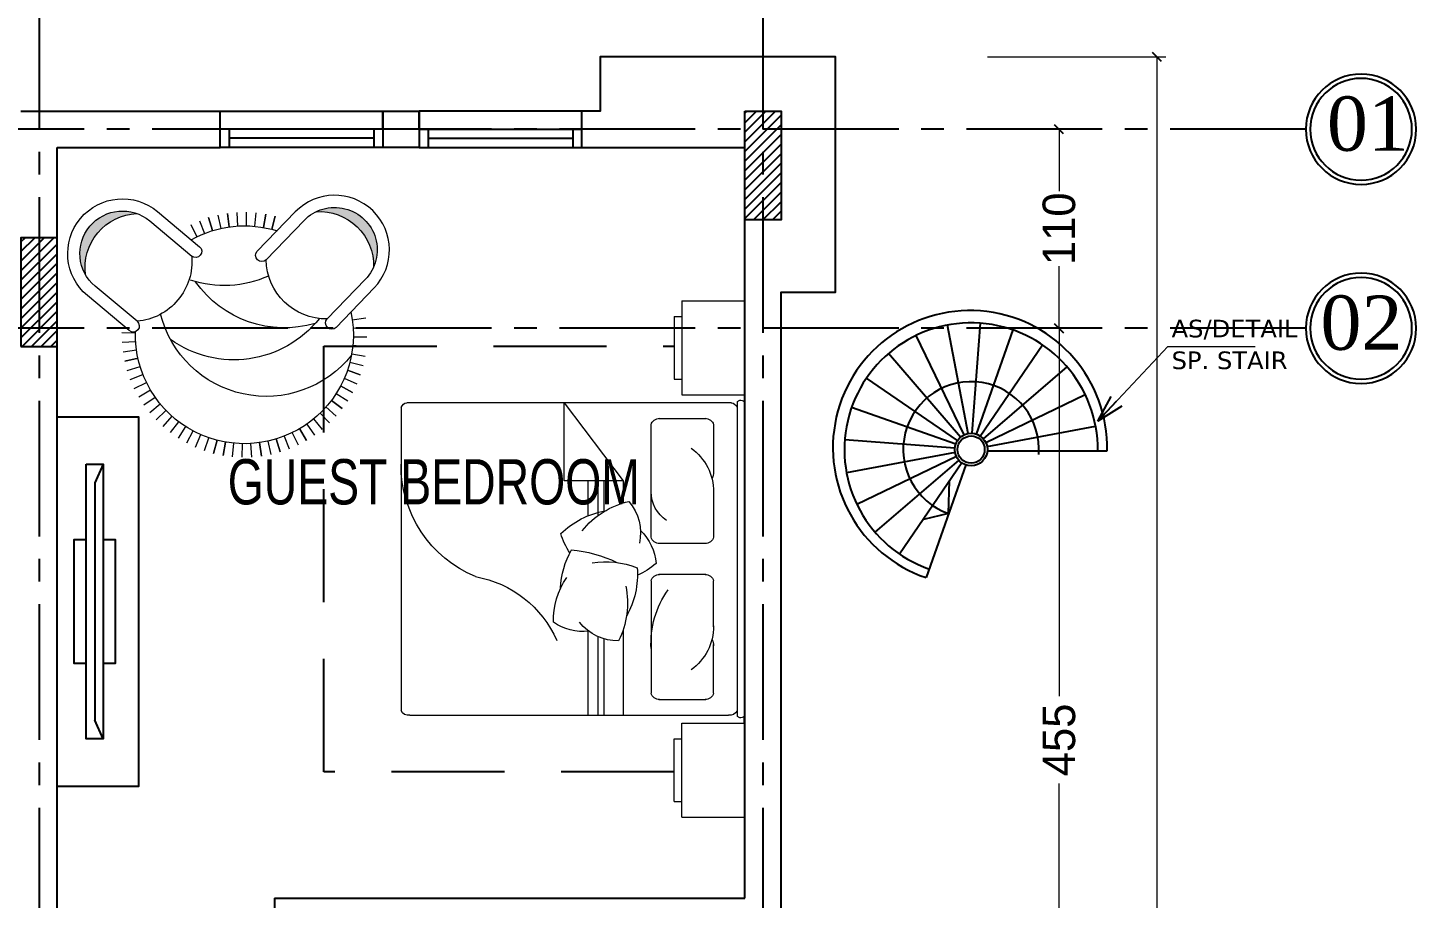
# Model space of a CAD drawing. Header units: centimetres. Extents: x 7997 to 116674, y 1017 to 13844.
# Drawn here: x 91517 to 92284, y 9757 to 10238 of the extents above; entities that cross this region are included whole.
import ezdxf
from ezdxf.enums import TextEntityAlignment as Align

# ---------------------------------------------------------------- set-up
doc = ezdxf.new("R2010")
doc.units = ezdxf.units.CM
doc.header["$LTSCALE"] = 200
doc.header["$PDMODE"] = 2
doc.linetypes.add('B_PLN_FR$0$B_PLN_FR$0$HIDDEN2', pattern=[0.1875, 0.125, -0.0625])
doc.linetypes.add('CENTER2', pattern=[1.125, 0.75, -0.125, 0.125, -0.125])
for name, color, linetype in [('$0$GRID', 9, 'Continuous'), ('$0$GRID @ 1', 9, 'Continuous'), ('AXIS', 9, 'CENTER2'), ('COL', 1, 'Continuous'), ('DIM', 11, 'Continuous'), ('LOGO', 6, 'Continuous'), ('STAIRS', 7, 'Continuous'), ('WINDOR', 6, 'Continuous')]:
    doc.layers.add(name, color=color, linetype=linetype)
for name, color, linetype, lineweight in [('FIXT', 33, 'Continuous', 15), ('FIXTURE', 6, 'Continuous', 13), ('TEXT', 6, 'Continuous', 18), ('WALL', 3, 'Continuous', 25)]:
    doc.layers.add(name, color=color, linetype=linetype, lineweight=lineweight)
doc.styles.add('$0$GRID', font='times.ttf', dxfattribs={"height": 40})
doc.styles.add('sheet notes', font='verdana.ttf')
doc.styles.add('style8', font='swisscl.ttf', dxfattribs={"width": 0.8})
doc.styles.add('T1', font='times.ttf')
doc.styles.add('T2', font='')
doc.styles.get('T2').set_extended_font_data('Elisia')
doc.dimstyles.new('NORMAL', dxfattribs={"dimtxt": 18, "dimasz": 5, "dimexe": 5, "dimexo": 5, "dimgap": 1, "dimtad": 0, "dimdec": 0, "dimdsep": 46, "dimtxsty": 'T2', "dimblk1": 'OBLIQUE', "dimblk2": 'OBLIQUE', "dimsah": 1, "dimcen": 0.09, "dimclrd": 4, "dimclre": 4, "dimclrt": 6, "dimadec": 0, "dimazin": 0, "dimtfac": 1, "dimtdec": 0, "dimtofl": 0, "dimtmove": 1, "dimatfit": 2, "dimldrblk": 'OPEN30', "dimfxl": 0, "dimtolj": 1, "dimtzin": 0, "dimlwd": 5, "dimlwe": 5, "dimarcsym": 0})
pattern_1 = [(45, (-39757.20271278498, -54636.48480805538), (-2.651650429449553, 2.651650429449553), [])]

# ---------------------------------------------------------------- blocks, each defined once
blk = doc.blocks.new('S-TABLE')
for p, q in [((-0.3999999999941792, 0.5999999999985448), (0, 0.5999999999985448)), ((-0.3999999999941792, 0), (-0.3999999999941792, 0.5999999999985448)), ((0, 0), (0, 0.5999999999985448)), ((-0.4499999999970897, 0.0999999999985448), (-0.4499999999970897, 0.5)), ((-0.4499999999970897, 0.5), (-0.3999999999941792, 0.5)), ((-0.4499999999970897, 0.0999999999985448), (-0.3999999999941792, 0.0999999999985448)), ((-0.3999999999941792, 0), (0, 0))]:
    blk.add_line(p, q)
blk = doc.blocks.new('D-BED')
for p, q in [((-2.200000000004365, 0.0296591901569627), (-2.200000000004365, 1.970340809893968)), ((-2.144122739780868, 2), (-0.1052614301006542, 2)), ((-1.004110141257114, 1.45797325780586), (-1.004110141257114, 2)), ((-0.9403075372902094, 1.496205360868771), (-0.9403075372902094, 2)), ((-0.9020257847514584, 1.510441343212733), (-0.9020257847514584, 2)), ((-0.7794001579968608, 1.454993892359198), (-0.7794001579968608, 2)), ((-0.0500000000029104, 0), (-0.0500000000029104, 2)), ((0, 2), (0, 0)), ((-0.550236540293554, 1.900000000001455), (-0.2497634597093565, 1.900000000001455)), ((-0.5999999999985448, 1.139133079159363), (-0.5999999999985448, 1.859477638739917)), ((-0.2000000000043656, 1.859477638739917), (-0.2000000000043656, 1.548137141246114)), ((-0.2000000000043656, 1.433799820653803), (-0.2000000000043656, 1.139133079159363)), ((-0.2497634597093565, 1.098610717890549), (-0.550236540293554, 1.098610717890549)), ((-0.2497634597093565, 0.9013892821094484), (-0.550236540293554, 0.9013892821094484)), ((-0.5999999999985448, 0.8608669208479112), (-0.5999999999985448, 0.1405223612673581)), ((-0.2000000000043656, 0.5662001793461969), (-0.2000000000043656, 0.8608669208479112)), ((-1.004110141257114, 0.5), (-1.004110141257114, 0.7241065283524222)), ((-0.9403075372902094, 0.4999969072305249), (-0.9403075372902094, 0.7225387809594395)), ((-0.9020257847514584, 0.4999969072305249), (-0.9020257847514584, 0.6968358246449498)), ((-0.7794001579968608, 0.5), (-0.7794001579968608, 0.6413665078725899)), ((-0.7794001579968608, 0.5), (-1.156048161195939, 0.5)), ((-1.156048161195939, 0), (-0.7794001579968608, 0.5)), ((-1.156048161195939, 0.5), (-1.156048161195939, 0)), ((-0.2000000000043656, 0.1405223612673581), (-0.2000000000043656, 0.4518628587611603)), ((-0.550236540293554, 0.1000000000058208), (-0.2497634597093565, 0.1000000000058208)), ((-0.0864165810562554, 0), (-2.162967588832543, 0))]:
    blk.add_line(p, q)
for centre, radius, start, end in [((-2.153545164350362, 1.950286281971784), 0.0505987731466134, 79.26782164191184, 156.6501681198307), ((-0.0958390055675409, 1.950286281971784), 0.0505987731466134, 25.05101105941295, 100.7321783133108), ((-0.0250857232531416, 1.989322784356772), 0.0272634635576273, 23.05601889648801, 155.6766736105156), ((-0.5456762278336103, 1.843582538225745), 0.0566014703240325, 89.9790697955922, 163.6905583505706), ((-0.2543237721693003, 1.843582538225745), 0.0566014703240325, 16.30944164942934, 90.0209302044078), ((-0.5392555298822117, 1.431256473457323), 0.3392650632933853, 359.5704702871321, 54.82183460325384), ((-1.845516444111126, 1.802295614455941), 0.7003558551291384, 280.0785794893235, 336.3409724393954), ((-0.8119648345091262, 1.209670466138049), 0.3139651178971283, 89.24457390701164, 141.5516774904601), ((-1.294820680006521, 1.28166292305832), 0.5437848282432931, 348.4974878101478, 26.41876480915569), ((0.0028765415481757, 1.54308634904737), 0.6036503293858441, 177.0986357102321, 214.9928674133331), ((-0.2589121927667293, 1.55202234759781), 0.0590401667097059, 323.6373213135053, 3.773141524377622), ((-1.03641684714239, 1.137309629790252), 0.326797835611664, 83.40210271824644, 125.1112043789023), ((-0.7420842482461012, 1.391516514784596), 0.4824739334607333, 178.4410502165041, 214.5709507839618), ((-1.237259178640669, 1.097838695757672), 0.5499844615575792, 355.6335778208581, 29.34086905364096), ((-0.639713589458552, 1.206985144272039), 0.5395181823987202, 182.1735675704617, 209.3625409748056), ((-1.425920627509185, 0.3979130380248534), 0.7740912972682245, 112.5643133294184, 180.3180293566867), ((-0.8857501300881268, 0.6646953693270917), 0.4824739334607333, 48.87024920552481, 65.7142740479503), ((-0.5456762278336103, 1.15502817966626), 0.0566014703240325, 196.3094416494293, 270.0209302044079), ((-0.2543237721693003, 1.15502817966626), 0.0566014703240325, 269.9790697955921, 343.6905583505707), ((-1.187290836620376, 1.789309660904109), 0.8511932867485258, 275.1414564728467, 295.6761660620291), ((-0.8912223481820547, 1.566500327331596), 0.5491735313980942, 260.9335713084909, 291.6209920632973), ((-0.8942033930798061, 1.053515843959758), 0.326797835611664, 313.831301707264, 355.5404033679192), ((-0.6558603318771931, 0.6681865269420088), 0.5491735313980942, 147.7175785551042, 162.0501910523178), ((-0.2955055579004693, 0.7544708583445754), 0.8511932867485258, 165.8328568121755, 166.1053650510524), ((-0.9814078554845764, 0.8344035934060228), 0.3139651178971283, 319.6737728960366, 11.98087647948005), ((-0.5456762278336103, 0.8449718203410157), 0.0566014703240325, 89.9790697955922, 163.6905583505706), ((-0.2543237721693003, 0.8449718203410157), 0.0566014703240325, 16.30944164942934, 90.0209302044078), ((-0.7966862490502536, 1.233476960253028), 0.5499844615575792, 226.0627768098749, 259.7700680426641), ((-0.6183190773954266, 1.160745776709518), 0.5437848282432931, 218.926686799167, 256.8479637981712), ((-0.379306033035391, 0.5695543373876717), 0.2206943872145867, 123.5356910376508, 179.8881861354626), ((-0.5392555298822117, 0.5687435265499518), 0.3392650632933853, 305.1781653967461, 0.4295297128679274), ((-0.2589121927667293, 0.4479776524094632), 0.0590401667097059, 356.2268584756224, 36.3626786864946), ((-0.5456762278336103, 0.1564174617742537), 0.0566014703240325, 196.3094416494293, 270.0209302044079), ((-0.2543237721693003, 0.1564174617742537), 0.0566014703240325, 269.9790697955921, 343.6905583505707), ((-2.153545164350362, 0.0497137180354912), 0.0505987731466134, 203.3498318344088, 259.2678217461712), ((-0.0958390055675409, 0.0497137180354912), 0.0505987731466134, 279.1793532850785, 334.9489889405871), ((-0.0250857232531416, 0.0106772156505031), 0.0272634635576273, 204.3233263894844, 336.943981103512)]:
    blk.add_arc(centre, radius, start, end)
blk = doc.blocks.new('A$C5A9275AE')
for p, q in [((15.8285633003029, 69.39578830605024, 0.0853813218464351), (17.41894800814725, 69.39578830605024, 0.0853813218464351)), ((88.46626131134644, 69.39578830605024, 0.0853813218464351), (86.83878771619447, 69.39578830605024, 0.0853813218464351))]:
    blk.add_line(p, q)
at = {"color": 4, "linetype": 'B_PLN_FR$0$B_PLN_FR$0$HIDDEN2', "elevation": 0.0853813218464351}
blk.add_lwpolyline([(5.101290573140432, 53.85033376075444), (5.101290573140432, -23.57764691118791), (99.19353403849482, -23.57764691118791), (99.19353403849482, 53.85033376075444)], dxfattribs=at)
at = {"layer": 'FIXTURE', "yscale": 34.54545454531055, "zscale": 34.54545454531055}
for name, p, xscale, rotation in [('S-TABLE', (-4.89870942683774, 69.39578830605024, 0.0853813218464351), -34.54545454531055, 270), ('D-BED', (86.6928668520336, 69.47368259594077, 0.0853813218464351), 34.54545454531055, 90), ('S-TABLE', (109.193534038473, 69.39578830605024, 0.0853813218464351), 34.54545454531055, 90)]:
    blk.add_blockref(name, p, dxfattribs=dict(at, xscale=xscale, rotation=rotation))
blk = doc.blocks.new('tv')
at = {"layer": 'DIM'}
for p, q in [((36173.43591105189, 35925.42571402519), (36168.77462219247, 35915.11354154851)), ((36168.77462219246, 35915.11354154851), (36168.77462219247, 35783.89032183679)), ((36173.43591105189, 35773.57814936013), (36168.77462219247, 35783.89032183681))]:
    blk.add_line(p, q, dxfattribs=at)
blk.add_lwpolyline([(36164.11333333304, 35925.42571402519), (36173.43591105189, 35925.42571402519), (36173.43591105189, 35773.57814936013), (36164.11333333304, 35773.57814936013)], close=True, dxfattribs=at)
for points in [[(36164.11333333304, 35815.20397162715), (36157.42487508336, 35815.20397162715), (36157.42487508336, 35883.79989175818), (36164.11333333304, 35883.79989175818)], [(36173.43591105189, 35883.79989175818), (36180.12436930158, 35883.79989175818), (36180.12436930158, 35815.20397162715), (36173.43591105189, 35815.20397162715)]]:
    blk.add_lwpolyline(points, dxfattribs=at)
blk = doc.blocks.new('A$C515B7EE7')
at = {"layer": 'LOGO'}
h = blk.add_hatch(color=256, dxfattribs=at)
edge = h.paths.add_edge_path()
edge.add_arc((1068.996779252804, 1140.564889319416), 251.2023685076275, -0.11032240583739394, 95.10446281001981, ccw=False)
edge.add_arc((1137.493622327951, 1215.308402943134), 197.5861093311401, -22.37898355899286, 117.373123963177)
edge = h.paths.add_edge_path()
edge.add_arc((1111.343178837094, 304.6732059632777), 251.2023685076287, -94.17817988057448, 1.0366053384943825, ccw=False)
edge.add_arc((1181.03937323179, 231.0467784559005), 197.5861093329136, 243.5531589652931, 383.3052664926251)
at = {"layer": 'FIXT'}
for p, q in [((552.0595191600733, 1298.644931696064), (576.2936770583328, 1240.246050707239)), ((576.2936770583328, 1240.246050707239), (552.0595191600733, 1298.644931696064)), ((613.5467107764271, 1254.016977536492), (593.9691820966837, 1314.13722437917)), ((651.7653602908249, 1264.822613855358), (636.9651628004794, 1326.293565237604)), ((690.7139949178963, 1272.596339322685), (680.782376756455, 1335.039006390783)), ((730.152483373764, 1277.290226337442), (725.1506762708013, 1340.319629280188)), ((769.8376742637774, 1278.875335525023), (769.7965160205204, 1342.102877115598)), ((809.5248951891845, 1277.341894155892), (814.4446395582054, 1340.377755574882)), ((820.1886584674066, 1161.514462426188), (991.8246878505452, 1348.803092462418)), ((472.5868265824683, 1182.078710401722), (435.3893123752205, 1233.206673852517)), ((472.5244040849502, 1258.054529770161), (505.5957969898882, 1204.165693440533)), ((505.5957969898882, 1204.165693440533), (472.5244040849502, 1258.054529770161)), ((540.2359364739386, 1223.594735709834), (511.4945610056457, 1279.912202326057)), ((412.2651267008914, 1130.491163941508), (367.5274000100035, 1175.170684083947)), ((400.3182360685023, 1205.521829867386), (441.4125365308428, 1157.469960192277)), ((441.4125365308428, 1157.469960192277), (400.3182360685023, 1205.521829867386)), ((360.7561572737177, 1070.102352927439), (309.5798094036581, 1107.233271693636)), ((385.3243005666009, 1101.308654897788), (337.218970607064, 1142.340361406154)), ((337.218970607064, 1142.340361406154), (385.3243005666009, 1101.308654897788)), ((338.7121676045062, 1037.064655276132), (284.7803210257262, 1070.065861836832)), ((1283.162556800788, 1081.813713422453), (1111.526527417096, 894.5250833831378)), ((302.7238830595452, 966.319861810538), (244.2935009154025, 990.477969188476)), ((262.9734025614744, 1031.067281259166), (319.3282400789321, 1002.399250319169)), ((319.3282400789321, 1002.399250319169), (262.9734025614744, 1031.067281259166)), ((216.7554301580822, 905.5364015234518), (278.2455979405495, 890.816246110131)), ((278.2455979405495, 890.816246110131), (216.7554301580822, 905.5364015234518)), ((289.0014679326559, 929.0489311816054), (228.855783896026, 948.5481722292607)), ((1311.2491617958, 949.252760923875), (1251.128914954752, 929.6752322440152)), ((1251.128914954752, 929.6752322440152), (1311.2491617958, 949.252760923875)), ((1323.405502656737, 906.2567802178673), (1261.934551274288, 891.4565827298211)), ((1261.934551274288, 891.4565827298211), (1323.405502656737, 906.2567802178673)), ((270.5225866071123, 851.8575238123303), (208.0670424057462, 861.7078389414819)), ((1269.708276743739, 852.5079481007997), (1332.150943807414, 862.4395662643365)), ((202.8441874417185, 817.332702141488), (265.8800488623383, 812.4129577702843)), ((265.8800488623383, 812.4129577702843), (202.8441874417185, 817.332702141488)), ((1274.402163756517, 813.0694596443791), (1337.431566699437, 818.0712667480693)), ((201.1190659056301, 772.6845786020276), (264.3466074938478, 772.7257368472056)), ((202.9023137377517, 728.038738853531), (265.9317166814872, 733.0405459572212)), ((1337.489692993666, 728.7773034600541), (1274.453831574938, 733.6970478312578)), ((1274.453831574938, 733.6970478312578), (1337.489692993666, 728.7773034600541)), ((1275.987272941915, 773.3842687543365), (1339.214814532432, 773.4254269994562)), ((208.1829366298916, 683.6704393390683), (270.6256036936247, 693.6020575008006)), ((216.9283777805686, 639.8532253818703), (278.3993291652587, 654.653422871721)), ((278.3993291652587, 654.653422871721), (216.9283777805686, 639.8532253818703)), ((1323.578450279572, 640.5736040780903), (1262.088282494893, 655.2937594931573)), ((1262.088282494893, 655.2937594931573), (1323.578450279572, 640.5736040780903)), ((1332.266838029289, 684.4021666600602), (1269.811293828039, 694.2524817892117)), ((229.0847186419123, 596.8572446777252), (289.2049654821458, 616.4347733575851)), ((289.2049654821458, 616.4347733575851), (229.0847186419123, 596.8572446777252)), ((1311.478096541628, 597.5618333722814), (1251.332412505377, 617.0610744205187)), ((244.5770113243489, 554.9475817432394), (302.9758923134359, 579.1817396373954)), ((263.3097406945017, 514.3826235885499), (319.6272073089203, 543.1239990548347)), ((1324.531199121295, 366.8789046404418), (1149.889894028282, 551.3683950728155)), ((1296.040379520011, 555.6320364130079), (1237.609997377818, 579.7901437892579)), ((285.1674132487678, 475.412466668291), (339.0562495800841, 508.4838595715119)), ((310.0152691660915, 438.2773749602493), (361.1432326147915, 475.4748891658382)), ((337.7001131492434, 403.2062986519886), (385.7519828217628, 444.3005991100217)), ((368.0512589323043, 370.4154625909287), (412.7307790732884, 415.1531892818748)), ((400.8815816084389, 340.1070331885712), (441.9132881204423, 388.2123631474678)), ((435.9886713179585, 312.467871987028), (473.1195900848543, 363.6442198553705)), ((473.1560811839008, 287.6683836090961), (506.1572877442522, 341.6002301856061)), ((512.1546617614513, 265.8614651442622), (540.8226927014766, 322.2163026623311)), ((552.743973831326, 247.1815634987433), (576.9020812059462, 305.6119456429151)), ((594.6737707896682, 231.7438464764855), (614.1730118377891, 291.889530513552)), ((637.685541495186, 219.6434927392402), (652.4056969097874, 281.1336605239776)), ((681.5141040789604, 210.9551049895235), (691.3644192057254, 273.4106491903658)), ((691.3644192057254, 273.4106491903658), (681.5141040789604, 210.9551049895235)), ((725.8892408783431, 205.7322500248556), (730.80898524847, 268.7681114439038)), ((770.5373644149222, 204.007128486468), (770.4962061716942, 267.234670076461)), ((815.1832041672023, 205.79037631955), (810.1813970617077, 268.8197792641004)), ((862.9062422451389, 279.7041427065269), (1037.547547335183, 95.21465227351291))]:
    blk.add_line(p, q, dxfattribs=at)
for points in [[(778.5689629025001, 1199.655802286929), (950.2049922872102, 1386.944432327466, -0.9999999999999492), (1324.78225236517, 1043.672373555426), (1153.146222978452, 856.3837435182068)], [(821.9085777027358, 240.8949637985788), (996.5498827951669, 56.40547336399322, 0.9999999999999492), (1365.528863661777, 405.6880835499032), (1190.887558568007, 590.1775739815203)]]:
    blk.add_lwpolyline(points, format="xyb", dxfattribs=at)
for centre, radius, start, end in [((1137.493622327514, 1215.308402941097), 197.5861093329373, 317.4970701996572, 137.4970701996573), ((1068.996779252804, 1140.564889319416), 251.2023685076378, 359.8896775941751, 95.10446281010103), ((770.1669402206608, 773.0550028022262), 505.8204398923193, 81.38481571980776, 275.1588204015551), ((983.3653543191613, 887.2239749004366), 505.8204398925868, 132.0003894171105, 259.2533033810042), ((799.3788106849242, 1180.585132356558), 28.22658704756244, 137.4970701996573, 317.4970701996572), ((1099.352282462263, 1173.688707380497), 279.4289555551999, 182.4970702008753, 272.4970701922641), ((1161.857037582929, 748.2355271434062), 505.8204398925868, 131.8746374862235, 219.1709492568654), ((1295.725756095984, 991.4651891515823), 505.8204398925868, 167.1011909215076, 238.2866004276468), ((770.1669402206608, 773.0550028022262), 505.8204398923193, 334.2530404793155, 20.95231626076272), ((1508.924170196726, 723.4160514828982), 505.8204398925868, 159.3687630517826, 201.4774869167738), ((1132.336375200015, 875.454413452826), 28.22658704756244, 137.4970701996573, 317.4970701996572), ((1170.388726301462, 570.7729845276917), 28.22658704756245, 43.42921272660686, 223.4292127266068), ((1142.23019432064, 272.0444429962081), 279.4289555552, 88.42921272517324, 178.4292127299889), ((1181.03937323179, 231.0467784559005), 197.5861093329373, 223.4292127266068, 43.42921272660686), ((842.4074099758582, 260.2995532533969), 28.22658704756245, 43.42921272660686, 223.4292127266068), ((1111.343178837065, 304.6732059632777), 251.2023685076378, 265.821820115658, 1.036605337963903)]:
    blk.add_arc(centre, radius, start, end, dxfattribs=at)
blk = doc.blocks.new('_OBLIQUE')
at = {"color": 0, "linetype": 'ByBlock'}
blk.add_line((-0.5, -0.5), (0.5, 0.5), dxfattribs=at)
blk = doc.blocks.new('05-GF COLUMNS-Essa', base_point=(34188.05503676162, 8657.0020435273))
at = {"layer": 'COL', "ltscale": 0.05}
h = blk.add_hatch(dxfattribs=at)
h.set_pattern_fill('ANSI31', color=8, scale=30)
h.set_pattern_definition(pattern_1)
h.paths.add_polyline_path([(35208.05503675233, 10172.00204211199), (35228.05503675233, 10172.00204211199), (35228.05503675233, 10112.00204211199), (35208.05503675233, 10112.00204211199)])
h = blk.add_hatch(dxfattribs=at)
h.set_pattern_fill('ANSI31', color=8, scale=30)
h.set_pattern_definition(pattern_1)
h.paths.add_polyline_path([(34808.05503676165, 10042.00204217718), (34828.05503676165, 10042.00204217718), (34828.05503676165, 10102.00204217718), (34808.05503676165, 10102.00204217718)])
at = {"layer": 'COL'}
for points in [[(35208.05503675233, 10172.00204211199), (35228.05503675233, 10172.00204211199), (35228.05503675233, 10112.00204211199), (35208.05503675233, 10112.00204211199)], [(34808.05503676165, 10042.00204217718), (34828.05503676165, 10042.00204217718), (34828.05503676165, 10102.00204217718), (34808.05503676165, 10102.00204217718)]]:
    blk.add_lwpolyline(points, close=True, dxfattribs=at)
blk = doc.blocks.new('*D1691')
at = {"layer": 'Defpoints', "color": 0, "transparency": 16777216}
for p in [(38381.68856922864, 7052.00204214925), (38381.68856922861, 7052.00204214925), (38381.68856922864, 6597.002042042875)]:
    blk.add_point(p, dxfattribs=at)
at = {"layer": 'DIM', "color": 4, "lineweight": 5, "transparency": 16777216}
for p, q in [((38381.68856922861, 7052.00204214925), (38381.68856922861, 6848.64489923892)), ((38381.68856922861, 6597.002042042875), (38381.68856922861, 6800.359184953206))]:
    blk.add_line(p, q, dxfattribs=at)
at = {"layer": 'DIM', "color": 4, "lineweight": 5, "transparency": 16777216, "xscale": 5, "yscale": 5, "zscale": 5}
for p, rotation in [((38381.68856922861, 7052.00204214925), 90), ((38381.68856922861, 6597.002042042875), 270)]:
    blk.add_blockref('_OBLIQUE', p, dxfattribs=dict(at, rotation=rotation))
at = {"layer": 'DIM', "color": 6, "transparency": 16777216, "insert": (38381.6885692286, 6824.50204209605), "char_height": 18, "attachment_point": 5, "rotation": 90, "style": 'T2'}
blk.add_mtext('\\A1;455', dxfattribs=at)
blk = doc.blocks.new('_Open30')
at = {"color": 0, "linetype": 'ByBlock', "lineweight": -2}
for p, q in [((-1, 0.26794919), (0, 0)), ((0, 0), (-1, -0.26794919)), ((0, 0), (-1, 0))]:
    blk.add_line(p, q, dxfattribs=at)
blk = doc.blocks.new('*D1692')
at = {"layer": 'Defpoints', "color": 0, "transparency": 16777216}
for p in [(38381.68856922864, 7162.002041980033), (38381.68856922861, 7162.002041980033), (38381.68856922864, 7052.00204214925)]:
    blk.add_point(p, dxfattribs=at)
at = {"layer": 'DIM', "color": 4, "lineweight": 5, "transparency": 16777216}
for p, q in [((38381.68856922861, 7162.002041980033), (38381.68856922861, 7127.716327778927)), ((38381.68856922861, 7052.00204214925), (38381.68856922861, 7086.287756350356))]:
    blk.add_line(p, q, dxfattribs=at)
at = {"layer": 'DIM', "color": 4, "lineweight": 5, "transparency": 16777216, "xscale": 5, "yscale": 5, "zscale": 5}
for p, rotation in [((38381.68856922861, 7162.002041980033), 90), ((38381.68856922861, 7052.00204214925), 270)]:
    blk.add_blockref('_OBLIQUE', p, dxfattribs=dict(at, rotation=rotation))
at = {"layer": 'DIM', "color": 6, "transparency": 16777216, "insert": (38381.6885692286, 7107.002042064629), "char_height": 18, "attachment_point": 5, "rotation": 90, "style": 'T2'}
blk.add_mtext('\\A1;110', dxfattribs=at)
blk = doc.blocks.new('*D1701')
at = {"layer": 'Defpoints', "color": 0, "transparency": 16777216}
for p in [(38337.08841294904, 7202.002043457374), (38435.74669883129, 7202.002043457374), (38337.08841294904, 5657.002043527293)]:
    blk.add_point(p, dxfattribs=at)
at = {"layer": 'DIM', "color": 4, "lineweight": 5, "transparency": 16777216}
for p, q in [((38342.08841294904, 7202.002043457374), (38440.74669883129, 7202.002043457374)), ((38435.74669883129, 7202.002043457374), (38435.74669883129, 6470.743571971066)), ((38435.74669883129, 5657.002043527293), (38435.74669883129, 6388.260515013603)), ((38342.08841294904, 5657.002043527293), (38440.74669883129, 5657.002043527293))]:
    blk.add_line(p, q, dxfattribs=at)
at = {"layer": 'DIM', "color": 4, "lineweight": 5, "transparency": 16777216, "xscale": 5, "yscale": 5, "zscale": 5}
for p, rotation in [((38435.74669883129, 7202.002043457374), 90), ((38435.74669883129, 5657.002043527293), 270)]:
    blk.add_blockref('_OBLIQUE', p, dxfattribs=dict(at, rotation=rotation))
at = {"layer": 'DIM', "color": 6, "transparency": 16777216, "insert": (38435.74669883128, 6429.502043492322), "char_height": 30, "attachment_point": 5, "rotation": 90, "style": 'T1'}
blk.add_mtext('\\A1;1545', dxfattribs=at)
blk = doc.blocks.new('*U1678')
at = {"layer": '$0$GRID', "linetype": 'ByBlock', "ltscale": 100}
for radius in [40.65464223494754, 37.5]:
    blk.add_circle((0, 0), radius, dxfattribs=at)
at = {"layer": '$0$GRID', "style": '$0$GRID'}
blk.add_attdef('A1', text='', height=40, dxfattribs=at).set_placement((0, 4.152522293203219), align=Align.MIDDLE_CENTER)
blk = doc.blocks.new('*U1730')
at = {"layer": '$0$GRID', "linetype": 'Continuous'}
ref = blk.add_blockref('*U1678', (38548.54601842854, 7162.002041980026), dxfattribs=dict(at, xscale=-0.75, yscale=0.75, zscale=0.75))
ref.add_attrib('A1', '01', dxfattribs={"layer": '$0$GRID @ 1', "height": 30, "style": '$0$GRID'}).set_placement((38552.35279564554, 7165.116433699934), align=Align.MIDDLE_CENTER)
blk = doc.blocks.new('*U1731')
at = {"layer": '$0$GRID', "linetype": 'Continuous'}
ref = blk.add_blockref('*U1678', (38548.54601842854, 7052.002042149246), dxfattribs=dict(at, xscale=-0.75, yscale=0.75, zscale=0.75))
ref.add_attrib('A1', '02', dxfattribs={"layer": '$0$GRID @ 1', "height": 30, "style": '$0$GRID'}).set_placement((38548.78394200461, 7055.116433869154), align=Align.MIDDLE_CENTER)
blk = doc.blocks.new('02-GROUND FLOOR PLAN-selattin', base_point=(28755.35545827821, 25545.27747838965))
at = {"layer": 'STAIRS'}
for p, q in [((28826.46524461053, 25356.39106214102), (28800.03896829952, 25411.37883173859)), ((28828.69758347227, 25357.12364616299), (28817.40364271053, 25417.07737654696)), ((28831.04346392798, 25357.25349617967), (28835.65152211336, 25418.08743970308)), ((28833.34301810214, 25356.77176312154), (28853.53904368455, 25414.34018706695)), ((28835.43953517964, 25355.71127630569), (28869.84720239168, 25406.09098771791)), ((28824.4985775488, 25355.10566850265), (28784.74087274831, 25401.38015168483)), ((28822.93160739617, 25353.3550626964), (28772.55189598558, 25387.7627299102)), ((28837.19014098437, 25354.14430615479), (28883.46462416628, 25393.90201095509)), ((28838.47553462375, 25352.17763909134), (28893.46330422044, 25378.60391540384)), ((28821.87112058079, 25351.25854562204), (28764.30269663641, 25371.45457120283)), ((28839.20811864623, 25349.94530023274), (28899.16184902843, 25361.2392409931)), ((28821.38938752405, 25348.95899144624), (28760.55544400052, 25353.56704963161)), ((28821.51923753912, 25346.61311098914), (28761.56550715622, 25335.31917022592)), ((28822.25182156087, 25344.38077212769), (28767.26405196491, 25317.95449581806)), ((28823.53721520095, 25342.41410506709), (28777.26273201854, 25302.65640026682)), ((28839.33796866125, 25347.59941977564), (28905.53528796553, 25347.59941977564)), ((28825.28782100548, 25340.8471349133), (28790.8801537932, 25290.46742350401)), ((28827.38433808295, 25339.78664809745), (28805.53312360487, 25277.50013664432))]:
    blk.add_line(p, q, dxfattribs=at)
for points in [[(28817.94840085006, 25312.88967112608), (28818.52314148881, 25330.94229016722)], [(28817.94840084889, 25312.88967112909), (28803.99692402125, 25309.67300040917)]]:
    blk.add_lwpolyline(points, dxfattribs=at)
for radius in [8.999999999708963, 7.499999999708963]:
    blk.add_circle((28830.36367809269, 25348.27920561093), radius, dxfattribs=at)
for centre, radius, start, end in [((28829.7698392098, 25349.30468219733), 75.78463660378375, 358.7106544167502, 251.3485404028849), ((28830.36367809269, 25348.27920561093), 70.00821981346236, 359.4436443105046, 250.6682234530157), ((28830.36367809269, 25348.27920561093), 37.50410990722089, 355.6682234538852, 250.6682234556519)]:
    blk.add_arc(centre, radius, start, end, dxfattribs=at)
at = {"layer": 'WALL'}
for p, q in [((28305.3554598582, 25535.27747825231), (28415.35545991408, 25535.27747825231)), ((28415.35545991408, 25515.27747822813), (28415.35545991408, 25535.27747825231)), ((28505.3554598722, 25535.27747831213), (28505.35545984891, 25515.27747828562)), ((28505.35545984891, 25525.27747822975), (28505.35545991876, 25535.27747831213)), ((28505.3554598722, 25535.27747831213), (28525.35545982563, 25535.27747831213)), ((28525.3554598722, 25535.27747831213), (28525.35545984891, 25515.27747828562)), ((28525.35545984891, 25525.27747822975), (28525.35545982563, 25535.27747831213)), ((28615.35545978369, 25515.27747828562), (28615.35545978369, 25535.27747825231)), ((28325.3554598582, 24970.27747837103), (28325.3554598582, 25515.27747838965)), ((28325.3554598582, 25515.2774781816), (28415.35545991408, 25515.27747822813)), ((28525.35545984891, 25515.27747828562), (28505.35545984891, 25515.27747828562)), ((28615.35545978369, 25515.27747834311), (28705.35545983957, 25515.27747838965)), ((28705.35545983957, 25100.27747835239), (28705.35545983957, 25515.27747838965)), ((28445.35545983029, 25100.27747835239), (28705.35545983957, 25100.27747835239)), ((28445.35545983029, 25100.27747836986), (28445.35545983029, 25085.25991629987))]:
    blk.add_line(p, q, dxfattribs=at)
blk.add_lwpolyline([(28725.3554598582, 25040.27747829638), (28725.3554598582, 25435.2774780117), (28755.35545824536, 25435.2774780117), (28755.35545824536, 25565.27747970064), (28625.35545655642, 25565.27747970064), (28625.35545655642, 25535.2774781683), (28615.35545978369, 25535.2774781683)], dxfattribs=at)
at = {"layer": 'WINDOR'}
for p, q in [((28415.355459949, 25535.27747825231), (28505.3554599304, 25535.27747825231)), ((28615.35545981862, 25535.27747825231), (28525.35545983727, 25535.27747825231)), ((28505.35545984891, 25525.27747827632), (28415.35545991408, 25525.27747827632)), ((28420.35545989545, 25525.27747827632), (28420.35545989545, 25515.27747831356)), ((28500.35545986754, 25520.27747829494), (28420.35545989545, 25520.27747829494)), ((28500.35545986754, 25525.27747827632), (28500.35545986754, 25515.27747831356)), ((28525.35545984891, 25525.27747827632), (28615.35545978369, 25525.27747827632)), ((28530.35545983029, 25525.27747827632), (28530.35545983029, 25515.27747831356)), ((28530.35545983029, 25520.27747829494), (28610.35545980232, 25520.27747829494)), ((28610.35545980232, 25525.27747827632), (28610.35545980232, 25515.27747831356)), ((28505.35545984891, 25515.27747828562), (28415.35545991408, 25515.27747828562)), ((28505.35545984891, 25515.27747831356), (28415.35545991408, 25515.27747831356)), ((28525.35545984891, 25515.27747828562), (28615.35545978369, 25515.27747828562)), ((28525.35545984891, 25515.27747831356), (28615.35545978369, 25515.27747831356))]:
    blk.add_line(p, q, dxfattribs=at)
at = {"color": 6, "ltscale": 2}
blk.add_blockref('05-GF COLUMNS-Essa', (27685.35545973346, 24020.27747980495), dxfattribs=at)
at = {"layer": 'TEXT'}
for s, height, style, p in [('AS/DETAIL', 9.75, 'sheet notes', (28941.14746385975, 25410.25137700086)), ('SP. STAIR', 9.75, 'sheet notes', (28941.14746385975, 25392.7240557219)), ('GUEST BEDROOM', 25, 'style8', (28419.58163705649, 25317.94845043075))]:
    blk.add_text(s, height=height, dxfattribs=dict(at, style=style)).set_placement(p)
at = {"layer": 'DIM', "ltscale": 150}
blk.add_leader([(28900.42377175236, 25363.97183541849), (28939.05908487426, 25405.29430752789), (28987.40625086174, 25405.29430752789)], dimstyle='NORMAL', override={"dimasz": 15, "dimgap": 1, "dimtad": 0}, dxfattribs=at)
blk = doc.blocks.new('09-GRID LINE PLAN-Essa', base_point=(37178.05503674302, 7462.002041980026))
at = {"layer": 'AXIS', "ltscale": 0.5}
for p, q in [((37818.05503677096, 7462.002041980026), (37818.05503677096, 5332.002042018861)), ((38218.05503675233, 7462.002041980026), (38218.05503675233, 5332.002042018861)), ((38518.05503675233, 7162.002041980026), (36878.05503674302, 7162.002041980026)), ((38518.05503675233, 7052.002042149246), (36878.05503674302, 7052.002042149246))]:
    blk.add_line(p, q, dxfattribs=at)
at = {"layer": 'COL', "linetype": 'Continuous'}
for name in ['*U1730', '*U1731']:
    blk.add_blockref(name, (0, 0), dxfattribs=at)
at = {"layer": 'DIM'}
dim = blk.add_linear_dim(base=(38435.74669883129, 7202.002043457374), p1=(38337.08841294902, 5657.002043527291), p2=(38337.08841294902, 7202.002043457371), angle=90, dimstyle='NORMAL', override={"dimtxt": 30, "dimtxsty": 'T1'}, dxfattribs=at)
dim.commit()
dim.dimension.update_dxf_attribs({"geometry": '*D1701', "text_midpoint": (38435.74669883128, 6429.502043492322)})
for base, p1, p2, picture, middle in [((38381.68856922861, 7162.002041980033), (38381.68856922862, 7052.002042149246), (38381.68856922862, 7162.002041980029), '*D1692', (38381.6885692286, 7107.002042064629)), ((38381.68856922861, 7052.00204214925), (38381.68856922862, 6597.002042042872), (38381.68856922862, 7052.002042149246), '*D1691', (38381.6885692286, 6824.50204209605))]:
    dim = blk.add_linear_dim(base=base, p1=p1, p2=p2, angle=90, dimstyle='NORMAL', dxfattribs=at)
    dim.commit()
    dim.dimension.update_dxf_attribs({"geometry": picture, "text_midpoint": middle})

msp = doc.modelspace()

# ---------------------------------------------------------------- linework, layer by layer
at = {"layer": 'DIM'}
msp.add_lwpolyline([(91533.02198295464, 10023.15347221119), (91577.86882656754, 10023.15347221119), (91577.86882656754, 9818.755110164964), (91533.02198295464, 9818.755110164964)], close=True, dxfattribs=at)

# ---------------------------------------------------------------- block references
msp.add_blockref('tv', (55384.98799915042, -25928.54764050458), dxfattribs=at)
at = {"layer": 'FIXT', "ltscale": 25, "xscale": -0.1190367079922137, "yscale": 0.1190367079922138, "zscale": 0.1190367079922138, "rotation": 273.4990481555052}
msp.add_blockref('A$C515B7EE7', (91550.22468897005, 9971.311236895017), dxfattribs=at)
at = {"layer": 'WALL', "xscale": -2.500000000005457, "yscale": 2.500000000005457, "zscale": 2.500000000005457, "rotation": 270}
msp.add_blockref('A$C5A9275AE', (91739.33777646441, 9814.133511298336, -0.2134533046165537), dxfattribs=at)

# ---------------------------------------------------------------- next in the draw order: block references
at = {"layer": 'DIM', "linetype": 'Continuous'}
msp.add_blockref('02-GROUND FLOOR PLAN-selattin', (91963.02198119345, 10202.00204367151), dxfattribs=at)

# ---------------------------------------------------------------- next in the draw order: block references
at = {"layer": 'COL', "linetype": 'Continuous'}
msp.add_blockref('09-GRID LINE PLAN-Essa', (90883.0219827455, 10482.00204350516), dxfattribs=at)

doc.saveas('drawing.dxf')
